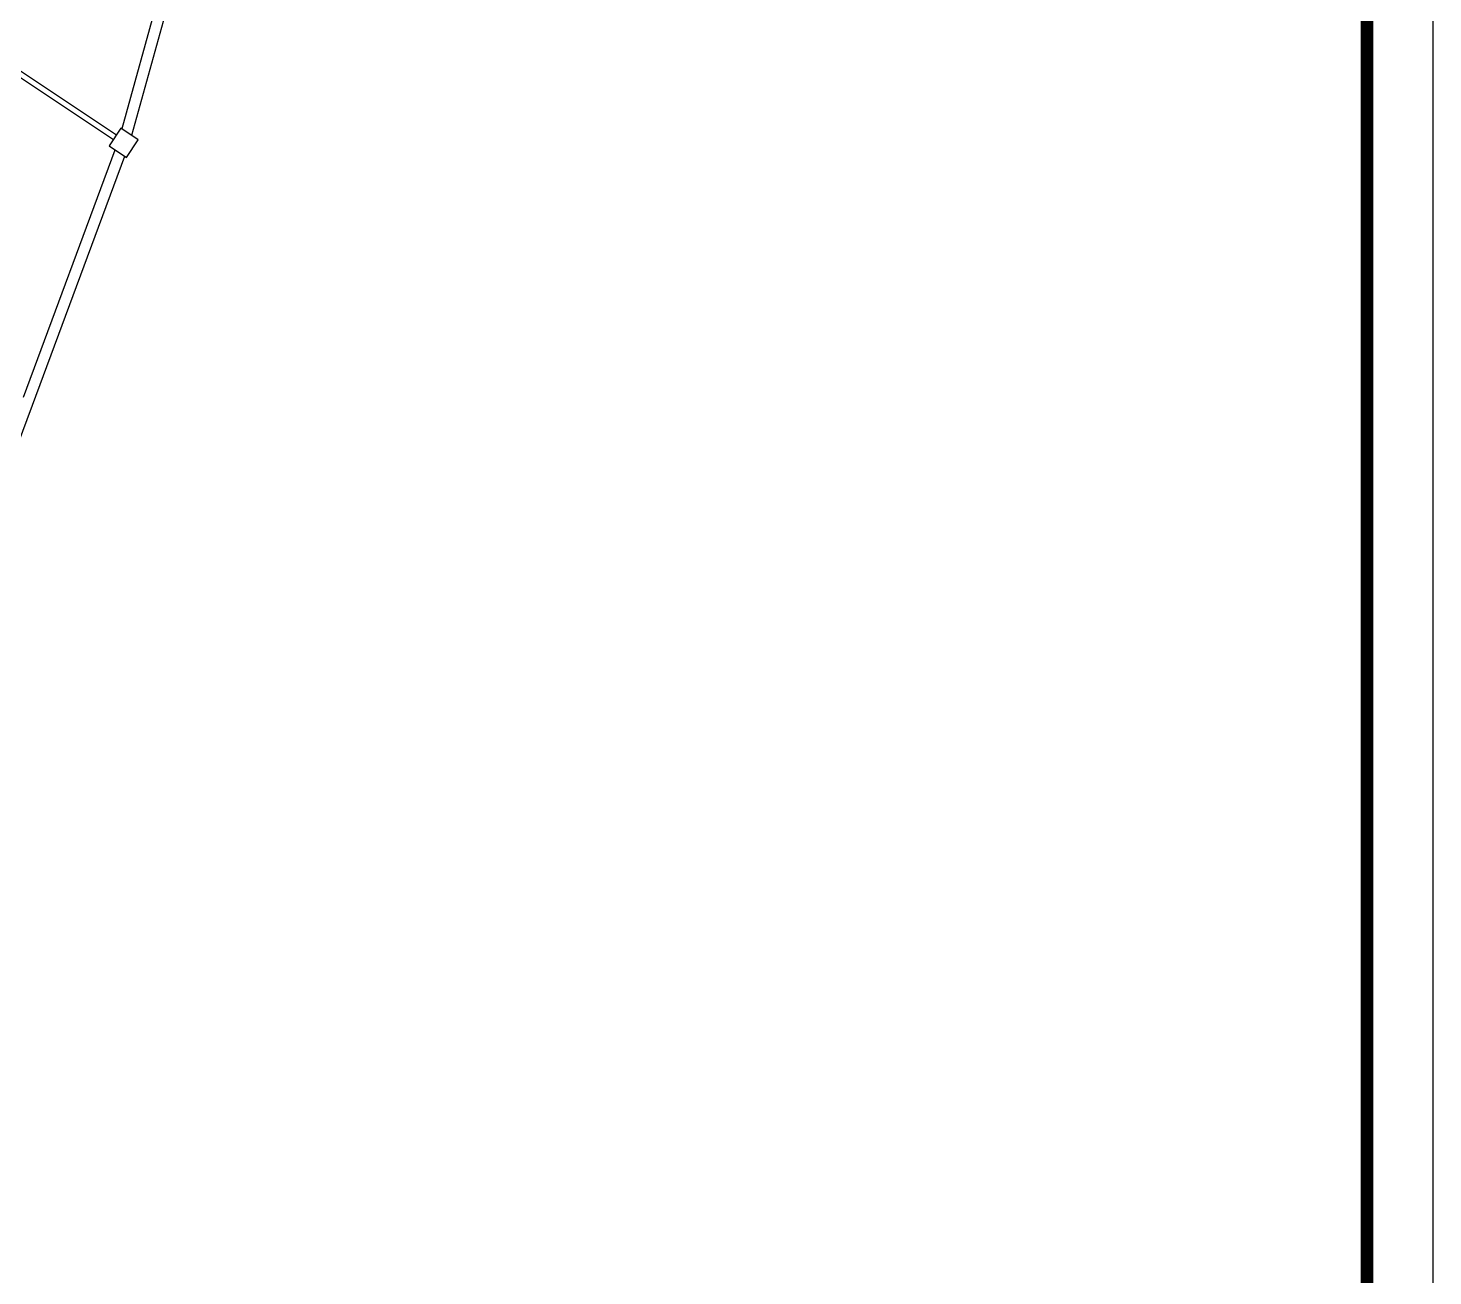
# Model space of a CAD drawing. Extents: x -149393 to 1177518, y -366685 to 296590.
# Drawn here: x 741006 to 771174, y 239375 to 266168 of the extents above; entities that cross this region are included whole.
import ezdxf

# ---------------------------------------------------------------- set-up
doc = ezdxf.new("R2010")
doc.units = 0
doc.header["$LTSCALE"] = 1000
doc.header["$MEASUREMENT"] = 0
doc.layers.get('0').update_dxf_attribs({"linetype": 'CONTINUOUS'})
for name, color, linetype in [('COLUMN', 9, 'CONTINUOUS'), ('PUB_TITLE', 253, 'CONTINUOUS'), ('WALL', 9, 'CONTINUOUS')]:
    doc.layers.add(name, color=color, linetype=linetype)

# ---------------------------------------------------------------- blocks, each defined once
blk = doc.blocks.new('_FZHK')
blk.add_lwpolyline([(-0.5, -0.5), (0.5, -0.5), (0.5, 0.5), (-0.5, 0.5)], close=True)

msp = doc.modelspace()

# ---------------------------------------------------------------- linework, layer by layer
at = {"layer": 'PUB_TITLE'}
msp.add_lwpolyline([(652374.5, 296590.3), (771174.5, 296590.3), (771174.5, 212581.7), (652374.5, 212581.7)], close=True, dxfattribs=at)
at = {"layer": 'PUB_TITLE', "const_width": 270.7}
msp.add_lwpolyline([(659445.9, 295176), (769760.2, 295176), (769760.2, 213996), (659445.9, 213996), (659445.9, 295176)], close=True, dxfattribs=at)
at = {"layer": 'WALL', "color": 59}
for p, q in [((744828.6, 270542.3), (743017.3, 264001.9)), ((745038.9, 270402.6), (743227.6, 263862.2)), ((739646.1, 265899.6), (742838.6, 263778.4)), ((739712.5, 265999.5), (742905, 263878.4)), ((740908.8, 258241.2), (742876.3, 263555.3)), ((741102.6, 258073.5), (743081.7, 263418.9)), ((740780.6, 257203.8), (741102.6, 258073.5))]:
    msp.add_line(p, q, dxfattribs=at)

# ---------------------------------------------------------------- block references
at = {"layer": 'COLUMN', "color": 59, "xscale": 450.0000000000708, "yscale": 450.0000000000708, "zscale": 450.0000000000708, "rotation": 326.4000000000063}
msp.add_blockref('_FZHK', (743059.2, 263703.9), dxfattribs=at)

doc.saveas('drawing.dxf')
